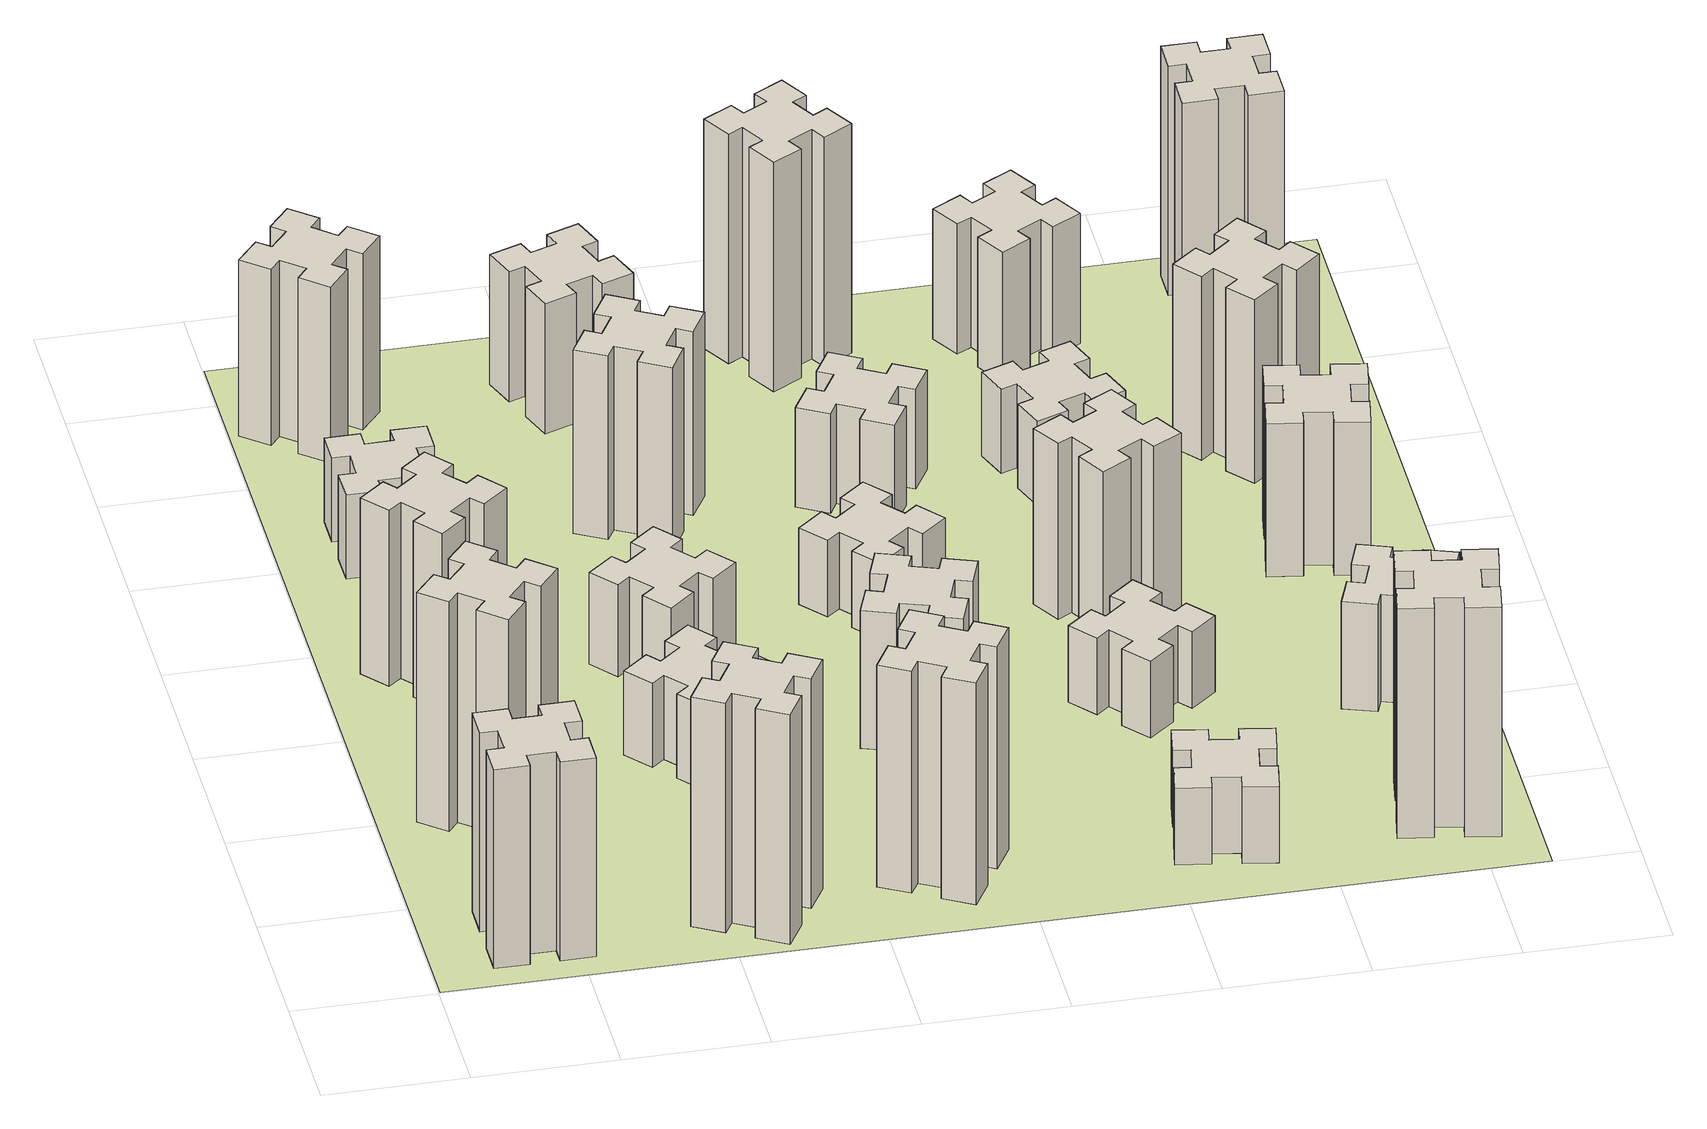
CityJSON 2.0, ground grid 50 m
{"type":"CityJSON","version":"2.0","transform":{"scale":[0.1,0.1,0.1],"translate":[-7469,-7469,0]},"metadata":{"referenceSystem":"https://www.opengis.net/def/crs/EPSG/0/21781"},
"CityObjects":{
"building1":{"type":"Building","attributes":{"class":"1000","function":"1000","usage":"1000","yearOfConstruction":2016,"roofType":"1000","measuredHeight":78,"storeysAboveGround":30,"storeysBelowGround":0},"geometry":[{"type":"Solid","lod":"1","boundaries":[[[[0,1,2,3,4,5,6,7,8,9,10,11,12,13,14,15,16,17,18,19]],[[17,16,20,21]],[[16,15,22,20]],[[15,14,23,22]],[[14,13,24,23]],[[13,12,25,24]],[[12,11,26,25]],[[11,10,27,26]],[[10,9,28,27]],[[9,8,29,28]],[[8,7,30,29]],[[7,6,31,30]],[[6,5,32,31]],[[5,4,33,32]],[[4,3,34,33]],[[3,2,35,34]],[[2,1,36,35]],[[1,0,37,36]],[[0,19,38,37]],[[19,18,39,38]],[[18,17,21,39]],[[24,25,26,27,28,29,30,31,32,33,34,35,36,37,38,39,21,20,22,23]]]]}]},
"building2":{"type":"Building","attributes":{"class":"1000","function":"1000","usage":"1000","yearOfConstruction":2016,"roofType":"1000","measuredHeight":90,"storeysAboveGround":30,"storeysBelowGround":0},"geometry":[{"type":"Solid","lod":"1","boundaries":[[[[40,41,42,43,44,45,46,47,48,49,50,51,52,53,54,55,56,57,58,59]],[[57,56,60,61]],[[56,55,62,60]],[[55,54,63,62]],[[54,53,64,63]],[[53,52,65,64]],[[52,51,66,65]],[[51,50,67,66]],[[50,49,68,67]],[[49,48,69,68]],[[48,47,70,69]],[[47,46,71,70]],[[46,45,72,71]],[[45,44,73,72]],[[44,43,74,73]],[[43,42,75,74]],[[42,41,76,75]],[[41,40,77,76]],[[40,59,78,77]],[[59,58,79,78]],[[58,57,61,79]],[[64,65,66,67,68,69,70,71,72,73,74,75,76,77,78,79,61,60,62,63]]]]}]},
"building3":{"type":"Building","attributes":{"class":"1000","function":"1000","usage":"1000","yearOfConstruction":2016,"roofType":"1000","measuredHeight":69,"storeysAboveGround":30,"storeysBelowGround":0},"geometry":[{"type":"Solid","lod":"1","boundaries":[[[[80,81,82,83,84,85,86,87,88,89,90,91,92,93,94,95,96,97,98,99]],[[97,96,100,101]],[[96,95,102,100]],[[95,94,103,102]],[[94,93,104,103]],[[93,92,105,104]],[[92,91,106,105]],[[91,90,107,106]],[[90,89,108,107]],[[89,88,109,108]],[[88,87,110,109]],[[87,86,111,110]],[[86,85,112,111]],[[85,84,113,112]],[[84,83,114,113]],[[83,82,115,114]],[[82,81,116,115]],[[81,80,117,116]],[[80,99,118,117]],[[99,98,119,118]],[[98,97,101,119]],[[104,105,106,107,108,109,110,111,112,113,114,115,116,117,118,119,101,100,102,103]]]]}]},
"building4":{"type":"Building","attributes":{"class":"1000","function":"1000","usage":"1000","yearOfConstruction":2016,"roofType":"1000","measuredHeight":33,"storeysAboveGround":30,"storeysBelowGround":0},"geometry":[{"type":"Solid","lod":"1","boundaries":[[[[120,121,122,123,124,125,126,127,128,129,130,131,132,133,134,135,136,137,138,139]],[[137,136,140,141]],[[136,135,142,140]],[[135,134,143,142]],[[134,133,144,143]],[[133,132,145,144]],[[132,131,146,145]],[[131,130,147,146]],[[130,129,148,147]],[[129,128,149,148]],[[128,127,150,149]],[[127,126,151,150]],[[126,125,152,151]],[[125,124,153,152]],[[124,123,154,153]],[[123,122,155,154]],[[122,121,156,155]],[[121,120,157,156]],[[120,139,158,157]],[[139,138,159,158]],[[138,137,141,159]],[[144,145,146,147,148,149,150,151,152,153,154,155,156,157,158,159,141,140,142,143]]]]}]},
"building5":{"type":"Building","attributes":{"class":"1000","function":"1000","usage":"1000","yearOfConstruction":2016,"roofType":"1000","measuredHeight":90,"storeysAboveGround":30,"storeysBelowGround":0},"geometry":[{"type":"Solid","lod":"1","boundaries":[[[[160,161,162,163,164,165,166,167,168,169,170,171,172,173,174,175,176,177,178,179]],[[177,176,180,181]],[[176,175,182,180]],[[175,174,183,182]],[[174,173,184,183]],[[173,172,185,184]],[[172,171,186,185]],[[171,170,187,186]],[[170,169,188,187]],[[169,168,189,188]],[[168,167,190,189]],[[167,166,191,190]],[[166,165,192,191]],[[165,164,193,192]],[[164,163,194,193]],[[163,162,195,194]],[[162,161,196,195]],[[161,160,197,196]],[[160,179,198,197]],[[179,178,199,198]],[[178,177,181,199]],[[184,185,186,187,188,189,190,191,192,193,194,195,196,197,198,199,181,180,182,183]]]]}]},
"building6":{"type":"Building","attributes":{"class":"1000","function":"1000","usage":"1000","yearOfConstruction":2016,"roofType":"1000","measuredHeight":69,"storeysAboveGround":30,"storeysBelowGround":0},"geometry":[{"type":"Solid","lod":"1","boundaries":[[[[200,201,202,203,204,205,206,207,208,209,210,211,212,213,214,215,216,217,218,219]],[[217,216,220,221]],[[216,215,222,220]],[[215,214,223,222]],[[214,213,224,223]],[[213,212,225,224]],[[212,211,226,225]],[[211,210,227,226]],[[210,209,228,227]],[[209,208,229,228]],[[208,207,230,229]],[[207,206,231,230]],[[206,205,232,231]],[[205,204,233,232]],[[204,203,234,233]],[[203,202,235,234]],[[202,201,236,235]],[[201,200,237,236]],[[200,219,238,237]],[[219,218,239,238]],[[218,217,221,239]],[[224,225,226,227,228,229,230,231,232,233,234,235,236,237,238,239,221,220,222,223]]]]}]},
"building7":{"type":"Building","attributes":{"class":"1000","function":"1000","usage":"1000","yearOfConstruction":2016,"roofType":"1000","measuredHeight":33,"storeysAboveGround":30,"storeysBelowGround":0},"geometry":[{"type":"Solid","lod":"1","boundaries":[[[[240,241,242,243,244,245,246,247,248,249,250,251,252,253,254,255,256,257,258,259]],[[257,256,260,261]],[[256,255,262,260]],[[255,254,263,262]],[[254,253,264,263]],[[253,252,265,264]],[[252,251,266,265]],[[251,250,267,266]],[[250,249,268,267]],[[249,248,269,268]],[[248,247,270,269]],[[247,246,271,270]],[[246,245,272,271]],[[245,244,273,272]],[[244,243,274,273]],[[243,242,275,274]],[[242,241,276,275]],[[241,240,277,276]],[[240,259,278,277]],[[259,258,279,278]],[[258,257,261,279]],[[264,265,266,267,268,269,270,271,272,273,274,275,276,277,278,279,261,260,262,263]]]]}]},
"building8":{"type":"Building","attributes":{"class":"1000","function":"1000","usage":"1000","yearOfConstruction":2016,"roofType":"1000","measuredHeight":36,"storeysAboveGround":30,"storeysBelowGround":0},"geometry":[{"type":"Solid","lod":"1","boundaries":[[[[280,281,282,283,284,285,286,287,288,289,290,291,292,293,294,295,296,297,298,299]],[[297,296,300,301]],[[296,295,302,300]],[[295,294,303,302]],[[294,293,304,303]],[[293,292,305,304]],[[292,291,306,305]],[[291,290,307,306]],[[290,289,308,307]],[[289,288,309,308]],[[288,287,310,309]],[[287,286,311,310]],[[286,285,312,311]],[[285,284,313,312]],[[284,283,314,313]],[[283,282,315,314]],[[282,281,316,315]],[[281,280,317,316]],[[280,299,318,317]],[[299,298,319,318]],[[298,297,301,319]],[[304,305,306,307,308,309,310,311,312,313,314,315,316,317,318,319,301,300,302,303]]]]}]},
"building9":{"type":"Building","attributes":{"class":"1000","function":"1000","usage":"1000","yearOfConstruction":2016,"roofType":"1000","measuredHeight":87,"storeysAboveGround":30,"storeysBelowGround":0},"geometry":[{"type":"Solid","lod":"1","boundaries":[[[[320,321,322,323,324,325,326,327,328,329,330,331,332,333,334,335,336,337,338,339]],[[337,336,340,341]],[[336,335,342,340]],[[335,334,343,342]],[[334,333,344,343]],[[333,332,345,344]],[[332,331,346,345]],[[331,330,347,346]],[[330,329,348,347]],[[329,328,349,348]],[[328,327,350,349]],[[327,326,351,350]],[[326,325,352,351]],[[325,324,353,352]],[[324,323,354,353]],[[323,322,355,354]],[[322,321,356,355]],[[321,320,357,356]],[[320,339,358,357]],[[339,338,359,358]],[[338,337,341,359]],[[344,345,346,347,348,349,350,351,352,353,354,355,356,357,358,359,341,340,342,343]]]]}]},
"building10":{"type":"Building","attributes":{"class":"1000","function":"1000","usage":"1000","yearOfConstruction":2016,"roofType":"1000","measuredHeight":72,"storeysAboveGround":30,"storeysBelowGround":0},"geometry":[{"type":"Solid","lod":"1","boundaries":[[[[360,361,362,363,364,365,366,367,368,369,370,371,372,373,374,375,376,377,378,379]],[[377,376,380,381]],[[376,375,382,380]],[[375,374,383,382]],[[374,373,384,383]],[[373,372,385,384]],[[372,371,386,385]],[[371,370,387,386]],[[370,369,388,387]],[[369,368,389,388]],[[368,367,390,389]],[[367,366,391,390]],[[366,365,392,391]],[[365,364,393,392]],[[364,363,394,393]],[[363,362,395,394]],[[362,361,396,395]],[[361,360,397,396]],[[360,379,398,397]],[[379,378,399,398]],[[378,377,381,399]],[[384,385,386,387,388,389,390,391,392,393,394,395,396,397,398,399,381,380,382,383]]]]}]},
"building11":{"type":"Building","attributes":{"class":"1000","function":"1000","usage":"1000","yearOfConstruction":2016,"roofType":"1000","measuredHeight":51,"storeysAboveGround":30,"storeysBelowGround":0},"geometry":[{"type":"Solid","lod":"1","boundaries":[[[[400,401,402,403,404,405,406,407,408,409,410,411,412,413,414,415,416,417,418,419]],[[417,416,420,421]],[[416,415,422,420]],[[415,414,423,422]],[[414,413,424,423]],[[413,412,425,424]],[[412,411,426,425]],[[411,410,427,426]],[[410,409,428,427]],[[409,408,429,428]],[[408,407,430,429]],[[407,406,431,430]],[[406,405,432,431]],[[405,404,433,432]],[[404,403,434,433]],[[403,402,435,434]],[[402,401,436,435]],[[401,400,437,436]],[[400,419,438,437]],[[419,418,439,438]],[[418,417,421,439]],[[424,425,426,427,428,429,430,431,432,433,434,435,436,437,438,439,421,420,422,423]]]]}]},
"building12":{"type":"Building","attributes":{"class":"1000","function":"1000","usage":"1000","yearOfConstruction":2016,"roofType":"1000","measuredHeight":54,"storeysAboveGround":30,"storeysBelowGround":0},"geometry":[{"type":"Solid","lod":"1","boundaries":[[[[440,441,442,443,444,445,446,447,448,449,450,451,452,453,454,455,456,457,458,459]],[[457,456,460,461]],[[456,455,462,460]],[[455,454,463,462]],[[454,453,464,463]],[[453,452,465,464]],[[452,451,466,465]],[[451,450,467,466]],[[450,449,468,467]],[[449,448,469,468]],[[448,447,470,469]],[[447,446,471,470]],[[446,445,472,471]],[[445,444,473,472]],[[444,443,474,473]],[[443,442,475,474]],[[442,441,476,475]],[[441,440,477,476]],[[440,459,478,477]],[[459,458,479,478]],[[458,457,461,479]],[[464,465,466,467,468,469,470,471,472,473,474,475,476,477,478,479,461,460,462,463]]]]}]},
"building13":{"type":"Building","attributes":{"class":"1000","function":"1000","usage":"1000","yearOfConstruction":2016,"roofType":"1000","measuredHeight":30,"storeysAboveGround":30,"storeysBelowGround":0},"geometry":[{"type":"Solid","lod":"1","boundaries":[[[[480,481,482,483,484,485,486,487,488,489,490,491,492,493,494,495,496,497,498,499]],[[497,496,500,501]],[[496,495,502,500]],[[495,494,503,502]],[[494,493,504,503]],[[493,492,505,504]],[[492,491,506,505]],[[491,490,507,506]],[[490,489,508,507]],[[489,488,509,508]],[[488,487,510,509]],[[487,486,511,510]],[[486,485,512,511]],[[485,484,513,512]],[[484,483,514,513]],[[483,482,515,514]],[[482,481,516,515]],[[481,480,517,516]],[[480,499,518,517]],[[499,498,519,518]],[[498,497,501,519]],[[504,505,506,507,508,509,510,511,512,513,514,515,516,517,518,519,501,500,502,503]]]]}]},
"building14":{"type":"Building","attributes":{"class":"1000","function":"1000","usage":"1000","yearOfConstruction":2016,"roofType":"1000","measuredHeight":39,"storeysAboveGround":30,"storeysBelowGround":0},"geometry":[{"type":"Solid","lod":"1","boundaries":[[[[520,521,522,523,524,525,526,527,528,529,530,531,532,533,534,535,536,537,538,539]],[[537,536,540,541]],[[536,535,542,540]],[[535,534,543,542]],[[534,533,544,543]],[[533,532,545,544]],[[532,531,546,545]],[[531,530,547,546]],[[530,529,548,547]],[[529,528,549,548]],[[528,527,550,549]],[[527,526,551,550]],[[526,525,552,551]],[[525,524,553,552]],[[524,523,554,553]],[[523,522,555,554]],[[522,521,556,555]],[[521,520,557,556]],[[520,539,558,557]],[[539,538,559,558]],[[538,537,541,559]],[[544,545,546,547,548,549,550,551,552,553,554,555,556,557,558,559,541,540,542,543]]]]}]},
"building15":{"type":"Building","attributes":{"class":"1000","function":"1000","usage":"1000","yearOfConstruction":2016,"roofType":"1000","measuredHeight":30,"storeysAboveGround":30,"storeysBelowGround":0},"geometry":[{"type":"Solid","lod":"1","boundaries":[[[[560,561,562,563,564,565,566,567,568,569,570,571,572,573,574,575,576,577,578,579]],[[577,576,580,581]],[[576,575,582,580]],[[575,574,583,582]],[[574,573,584,583]],[[573,572,585,584]],[[572,571,586,585]],[[571,570,587,586]],[[570,569,588,587]],[[569,568,589,588]],[[568,567,590,589]],[[567,566,591,590]],[[566,565,592,591]],[[565,564,593,592]],[[564,563,594,593]],[[563,562,595,594]],[[562,561,596,595]],[[561,560,597,596]],[[560,579,598,597]],[[579,578,599,598]],[[578,577,581,599]],[[584,585,586,587,588,589,590,591,592,593,594,595,596,597,598,599,581,580,582,583]]]]}]},
"building16":{"type":"Building","attributes":{"class":"1000","function":"1000","usage":"1000","yearOfConstruction":2016,"roofType":"1000","measuredHeight":90,"storeysAboveGround":30,"storeysBelowGround":0},"geometry":[{"type":"Solid","lod":"1","boundaries":[[[[600,601,602,603,604,605,606,607,608,609,610,611,612,613,614,615,616,617,618,619]],[[617,616,620,621]],[[616,615,622,620]],[[615,614,623,622]],[[614,613,624,623]],[[613,612,625,624]],[[612,611,626,625]],[[611,610,627,626]],[[610,609,628,627]],[[609,608,629,628]],[[608,607,630,629]],[[607,606,631,630]],[[606,605,632,631]],[[605,604,633,632]],[[604,603,634,633]],[[603,602,635,634]],[[602,601,636,635]],[[601,600,637,636]],[[600,619,638,637]],[[619,618,639,638]],[[618,617,621,639]],[[624,625,626,627,628,629,630,631,632,633,634,635,636,637,638,639,621,620,622,623]]]]}]},
"building17":{"type":"Building","attributes":{"class":"1000","function":"1000","usage":"1000","yearOfConstruction":2016,"roofType":"1000","measuredHeight":30,"storeysAboveGround":30,"storeysBelowGround":0},"geometry":[{"type":"Solid","lod":"1","boundaries":[[[[640,641,642,643,644,645,646,647,648,649,650,651,652,653,654,655,656,657,658,659]],[[657,656,660,661]],[[656,655,662,660]],[[655,654,663,662]],[[654,653,664,663]],[[653,652,665,664]],[[652,651,666,665]],[[651,650,667,666]],[[650,649,668,667]],[[649,648,669,668]],[[648,647,670,669]],[[647,646,671,670]],[[646,645,672,671]],[[645,644,673,672]],[[644,643,674,673]],[[643,642,675,674]],[[642,641,676,675]],[[641,640,677,676]],[[640,659,678,677]],[[659,658,679,678]],[[658,657,661,679]],[[664,665,666,667,668,669,670,671,672,673,674,675,676,677,678,679,661,660,662,663]]]]}]},
"building18":{"type":"Building","attributes":{"class":"1000","function":"1000","usage":"1000","yearOfConstruction":2016,"roofType":"1000","measuredHeight":69,"storeysAboveGround":30,"storeysBelowGround":0},"geometry":[{"type":"Solid","lod":"1","boundaries":[[[[680,681,682,683,684,685,686,687,688,689,690,691,692,693,694,695,696,697,698,699]],[[697,696,700,701]],[[696,695,702,700]],[[695,694,703,702]],[[694,693,704,703]],[[693,692,705,704]],[[692,691,706,705]],[[691,690,707,706]],[[690,689,708,707]],[[689,688,709,708]],[[688,687,710,709]],[[687,686,711,710]],[[686,685,712,711]],[[685,684,713,712]],[[684,683,714,713]],[[683,682,715,714]],[[682,681,716,715]],[[681,680,717,716]],[[680,699,718,717]],[[699,698,719,718]],[[698,697,701,719]],[[704,705,706,707,708,709,710,711,712,713,714,715,716,717,718,719,701,700,702,703]]]]}]},
"building19":{"type":"Building","attributes":{"class":"1000","function":"1000","usage":"1000","yearOfConstruction":2016,"roofType":"1000","measuredHeight":33,"storeysAboveGround":30,"storeysBelowGround":0},"geometry":[{"type":"Solid","lod":"1","boundaries":[[[[720,721,722,723,724,725,726,727,728,729,730,731,732,733,734,735,736,737,738,739]],[[737,736,740,741]],[[736,735,742,740]],[[735,734,743,742]],[[734,733,744,743]],[[733,732,745,744]],[[732,731,746,745]],[[731,730,747,746]],[[730,729,748,747]],[[729,728,749,748]],[[728,727,750,749]],[[727,726,751,750]],[[726,725,752,751]],[[725,724,753,752]],[[724,723,754,753]],[[723,722,755,754]],[[722,721,756,755]],[[721,720,757,756]],[[720,739,758,757]],[[739,738,759,758]],[[738,737,741,759]],[[744,745,746,747,748,749,750,751,752,753,754,755,756,757,758,759,741,740,742,743]]]]}]},
"building20":{"type":"Building","attributes":{"class":"1000","function":"1000","usage":"1000","yearOfConstruction":2016,"roofType":"1000","measuredHeight":90,"storeysAboveGround":30,"storeysBelowGround":0},"geometry":[{"type":"Solid","lod":"1","boundaries":[[[[760,761,762,763,764,765,766,767,768,769,770,771,772,773,774,775,776,777,778,779]],[[777,776,780,781]],[[776,775,782,780]],[[775,774,783,782]],[[774,773,784,783]],[[773,772,785,784]],[[772,771,786,785]],[[771,770,787,786]],[[770,769,788,787]],[[769,768,789,788]],[[768,767,790,789]],[[767,766,791,790]],[[766,765,792,791]],[[765,764,793,792]],[[764,763,794,793]],[[763,762,795,794]],[[762,761,796,795]],[[761,760,797,796]],[[760,779,798,797]],[[779,778,799,798]],[[778,777,781,799]],[[784,785,786,787,788,789,790,791,792,793,794,795,796,797,798,799,781,780,782,783]]]]}]},
"building21":{"type":"Building","attributes":{"class":"1000","function":"1000","usage":"1000","yearOfConstruction":2016,"roofType":"1000","measuredHeight":51,"storeysAboveGround":30,"storeysBelowGround":0},"geometry":[{"type":"Solid","lod":"1","boundaries":[[[[800,801,802,803,804,805,806,807,808,809,810,811,812,813,814,815,816,817,818,819]],[[817,816,820,821]],[[816,815,822,820]],[[815,814,823,822]],[[814,813,824,823]],[[813,812,825,824]],[[812,811,826,825]],[[811,810,827,826]],[[810,809,828,827]],[[809,808,829,828]],[[808,807,830,829]],[[807,806,831,830]],[[806,805,832,831]],[[805,804,833,832]],[[804,803,834,833]],[[803,802,835,834]],[[802,801,836,835]],[[801,800,837,836]],[[800,819,838,837]],[[819,818,839,838]],[[818,817,821,839]],[[824,825,826,827,828,829,830,831,832,833,834,835,836,837,838,839,821,820,822,823]]]]}]},
"building22":{"type":"Building","attributes":{"class":"1000","function":"1000","usage":"1000","yearOfConstruction":2016,"roofType":"1000","measuredHeight":42,"storeysAboveGround":30,"storeysBelowGround":0},"geometry":[{"type":"Solid","lod":"1","boundaries":[[[[840,841,842,843,844,845,846,847,848,849,850,851,852,853,854,855,856,857,858,859]],[[857,856,860,861]],[[856,855,862,860]],[[855,854,863,862]],[[854,853,864,863]],[[853,852,865,864]],[[852,851,866,865]],[[851,850,867,866]],[[850,849,868,867]],[[849,848,869,868]],[[848,847,870,869]],[[847,846,871,870]],[[846,845,872,871]],[[845,844,873,872]],[[844,843,874,873]],[[843,842,875,874]],[[842,841,876,875]],[[841,840,877,876]],[[840,859,878,877]],[[859,858,879,878]],[[858,857,861,879]],[[864,865,866,867,868,869,870,871,872,873,874,875,876,877,878,879,861,860,862,863]]]]}]},
"building23":{"type":"Building","attributes":{"class":"1000","function":"1000","usage":"1000","yearOfConstruction":2016,"roofType":"1000","measuredHeight":60,"storeysAboveGround":30,"storeysBelowGround":0},"geometry":[{"type":"Solid","lod":"1","boundaries":[[[[880,881,882,883,884,885,886,887,888,889,890,891,892,893,894,895,896,897,898,899]],[[897,896,900,901]],[[896,895,902,900]],[[895,894,903,902]],[[894,893,904,903]],[[893,892,905,904]],[[892,891,906,905]],[[891,890,907,906]],[[890,889,908,907]],[[889,888,909,908]],[[888,887,910,909]],[[887,886,911,910]],[[886,885,912,911]],[[885,884,913,912]],[[884,883,914,913]],[[883,882,915,914]],[[882,881,916,915]],[[881,880,917,916]],[[880,899,918,917]],[[899,898,919,918]],[[898,897,901,919]],[[904,905,906,907,908,909,910,911,912,913,914,915,916,917,918,919,901,900,902,903]]]]}]},
"building24":{"type":"Building","attributes":{"class":"1000","function":"1000","usage":"1000","yearOfConstruction":2016,"roofType":"1000","measuredHeight":72,"storeysAboveGround":30,"storeysBelowGround":0},"geometry":[{"type":"Solid","lod":"1","boundaries":[[[[920,921,922,923,924,925,926,927,928,929,930,931,932,933,934,935,936,937,938,939]],[[937,936,940,941]],[[936,935,942,940]],[[935,934,943,942]],[[934,933,944,943]],[[933,932,945,944]],[[932,931,946,945]],[[931,930,947,946]],[[930,929,948,947]],[[929,928,949,948]],[[928,927,950,949]],[[927,926,951,950]],[[926,925,952,951]],[[925,924,953,952]],[[924,923,954,953]],[[923,922,955,954]],[[922,921,956,955]],[[921,920,957,956]],[[920,939,958,957]],[[939,938,959,958]],[[938,937,941,959]],[[944,945,946,947,948,949,950,951,952,953,954,955,956,957,958,959,941,940,942,943]]]]}]},
"building25":{"type":"Building","attributes":{"class":"1000","function":"1000","usage":"1000","yearOfConstruction":2016,"roofType":"1000","measuredHeight":90,"storeysAboveGround":30,"storeysBelowGround":0},"geometry":[{"type":"Solid","lod":"1","boundaries":[[[[960,961,962,963,964,965,966,967,968,969,970,971,972,973,974,975,976,977,978,979]],[[977,976,980,981]],[[976,975,982,980]],[[975,974,983,982]],[[974,973,984,983]],[[973,972,985,984]],[[972,971,986,985]],[[971,970,987,986]],[[970,969,988,987]],[[969,968,989,988]],[[968,967,990,989]],[[967,966,991,990]],[[966,965,992,991]],[[965,964,993,992]],[[964,963,994,993]],[[963,962,995,994]],[[962,961,996,995]],[[961,960,997,996]],[[960,979,998,997]],[[979,978,999,998]],[[978,977,981,999]],[[984,985,986,987,988,989,990,991,992,993,994,995,996,997,998,999,981,980,982,983]]]]}]},
"landuse1":{"type":"LandUse","attributes":{"name":"plot1","function":"1010"},"geometry":[{"type":"MultiSurface","lod":"1","boundaries":[[[1000,1001,1002,1003]]]}]}
},
"vertices":[
[265,325,0],[265,225,0],[205,225,0],[205,105,0],[325,105,0],[325,165,0],[425,165,0],[425,105,0],[545,105,0],[545,225,0],[485,225,0],[485,325,0],[545,325,0],[545,445,0],[425,445,0],[425,385,0],[325,385,0],[325,445,0],[205,445,0],[205,325,0],[325,385,780],[325,445,780],[425,385,780],[425,445,780],[545,445,780],[545,325,780],[485,325,780],[485,225,780],[545,225,780],[545,105,780],[425,105,780],[425,165,780],[325,165,780],[325,105,780],[205,105,780],[205,225,780],[265,225,780],[265,325,780],[205,325,780],[205,445,780],
[484,1067,0],[408,1132,0],[446,1178,0],[354,1255,0],[277,1163,0],[323,1124,0],[259,1048,0],[213,1086,0],[136,994,0],[228,917,0],[266,963,0],[343,899,0],[304,853,0],[396,776,0],[473,868,0],[427,906,0],[492,983,0],[538,944,0],[615,1036,0],[523,1113,0],[492,983,900],[538,944,900],[427,906,900],[473,868,900],[396,776,900],[304,853,900],[343,899,900],[266,963,900],[228,917,900],[136,994,900],[213,1086,900],[259,1048,900],[323,1124,900],[277,1163,900],[354,1255,900],[446,1178,900],[408,1132,900],[484,1067,900],[523,1113,900],[615,1036,900],
[492,1888,0],[427,1964,0],[473,2003,0],[396,2095,0],[304,2018,0],[343,1972,0],[266,1907,0],[228,1953,0],[136,1876,0],[213,1784,0],[259,1823,0],[323,1746,0],[277,1708,0],[354,1616,0],[446,1693,0],[408,1739,0],[484,1803,0],[523,1757,0],[615,1834,0],[538,1926,0],[484,1803,690],[523,1757,690],[408,1739,690],[446,1693,690],[354,1616,690],[277,1708,690],[323,1746,690],[259,1823,690],[213,1784,690],[136,1876,690],[228,1953,690],[266,1907,690],[343,1972,690],[304,2018,690],[396,2095,690],[473,2003,690],[427,1964,690],[492,1888,690],[538,1926,690],[615,1834,690],
[485,2545,0],[485,2645,0],[545,2645,0],[545,2765,0],[425,2765,0],[425,2705,0],[325,2705,0],[325,2765,0],[205,2765,0],[205,2645,0],[265,2645,0],[265,2545,0],[205,2545,0],[205,2425,0],[325,2425,0],[325,2485,0],[425,2485,0],[425,2425,0],[545,2425,0],[545,2545,0],[425,2485,330],[425,2425,330],[325,2485,330],[325,2425,330],[205,2425,330],[205,2545,330],[265,2545,330],[265,2645,330],[205,2645,330],[205,2765,330],[325,2765,330],[325,2705,330],[425,2705,330],[425,2765,330],[545,2765,330],[545,2645,330],[485,2645,330],[485,2545,330],[545,2545,330],[545,2425,330],
[1214,346,0],[1127,396,0],[1157,448,0],[1053,508,0],[993,404,0],[1045,374,0],[995,287,0],[943,317,0],[883,213,0],[987,153,0],[1017,205,0],[1104,155,0],[1074,103,0],[1178,43,0],[1238,147,0],[1186,177,0],[1236,264,0],[1288,234,0],[1348,338,0],[1244,398,0],[1236,264,900],[1288,234,900],[1186,177,900],[1238,147,900],[1178,43,900],[1074,103,900],[1104,155,900],[1017,205,900],[987,153,900],[883,213,900],[943,317,900],[995,287,900],[1045,374,900],[993,404,900],[1053,508,900],[1157,448,900],[1127,396,900],[1214,346,900],[1244,398,900],[1348,338,900],
[384,3387,0],[308,3452,0],[346,3498,0],[254,3575,0],[177,3483,0],[223,3444,0],[159,3368,0],[113,3406,0],[36,3314,0],[128,3237,0],[166,3283,0],[243,3219,0],[204,3173,0],[296,3096,0],[373,3188,0],[327,3226,0],[392,3303,0],[438,3264,0],[515,3356,0],[423,3433,0],[392,3303,690],[438,3264,690],[327,3226,690],[373,3188,690],[296,3096,690],[204,3173,690],[243,3219,690],[166,3283,690],[128,3237,690],[36,3314,690],[113,3406,690],[159,3368,690],[223,3444,690],[177,3483,690],[254,3575,690],[346,3498,690],[308,3452,690],[384,3387,690],[423,3433,690],[515,3356,690],
[1083,1332,0],[1006,1267,0],[968,1313,0],[876,1236,0],[953,1144,0],[999,1183,0],[1063,1106,0],[1017,1068,0],[1094,976,0],[1186,1053,0],[1148,1099,0],[1224,1163,0],[1263,1117,0],[1355,1194,0],[1278,1286,0],[1232,1248,0],[1167,1324,0],[1213,1363,0],[1136,1455,0],[1044,1378,0],[1167,1324,330],[1213,1363,330],[1232,1248,330],[1278,1286,330],[1355,1194,330],[1263,1117,330],[1224,1163,330],[1148,1099,330],[1186,1053,330],[1094,976,330],[1017,1068,330],[1063,1106,330],[999,1183,330],[953,1144,330],[876,1236,330],[968,1313,330],[1006,1267,330],[1083,1332,330],[1044,1378,330],[1136,1455,330],
[1083,1872,0],[1006,1807,0],[968,1853,0],[876,1776,0],[953,1684,0],[999,1723,0],[1063,1646,0],[1017,1608,0],[1094,1516,0],[1186,1593,0],[1148,1639,0],[1224,1703,0],[1263,1657,0],[1355,1734,0],[1278,1826,0],[1232,1788,0],[1167,1864,0],[1213,1903,0],[1136,1995,0],[1044,1918,0],[1167,1864,360],[1213,1903,360],[1232,1788,360],[1278,1826,360],[1355,1734,360],[1263,1657,360],[1224,1703,360],[1148,1639,360],[1186,1593,360],[1094,1516,360],[1017,1608,360],[1063,1646,360],[999,1723,360],[953,1684,360],[876,1776,360],[968,1853,360],[1006,1807,360],[1083,1872,360],[1044,1918,360],[1136,1995,360],
[1657,305,0],[1744,255,0],[1714,203,0],[1818,143,0],[1878,247,0],[1826,277,0],[1876,364,0],[1928,334,0],[1988,438,0],[1884,498,0],[1854,446,0],[1767,496,0],[1797,548,0],[1693,608,0],[1633,504,0],[1685,474,0],[1635,387,0],[1583,417,0],[1523,313,0],[1627,253,0],[1635,387,870],[1583,417,870],[1685,474,870],[1633,504,870],[1693,608,870],[1797,548,870],[1767,496,870],[1854,446,870],[1884,498,870],[1988,438,870],[1928,334,870],[1876,364,870],[1826,277,870],[1878,247,870],[1818,143,870],[1714,203,870],[1744,255,870],[1657,305,870],[1627,253,870],[1523,313,870],
[1314,2666,0],[1227,2716,0],[1257,2768,0],[1153,2828,0],[1093,2724,0],[1145,2694,0],[1095,2607,0],[1043,2637,0],[983,2533,0],[1087,2473,0],[1117,2525,0],[1204,2475,0],[1174,2423,0],[1278,2363,0],[1338,2467,0],[1286,2497,0],[1336,2584,0],[1388,2554,0],[1448,2658,0],[1344,2718,0],[1336,2584,720],[1388,2554,720],[1286,2497,720],[1338,2467,720],[1278,2363,720],[1174,2423,720],[1204,2475,720],[1117,2525,720],[1087,2473,720],[983,2533,720],[1043,2637,720],[1095,2607,720],[1145,2694,720],[1093,2724,720],[1153,2828,720],[1257,2768,720],[1227,2716,720],[1314,2666,720],[1344,2718,720],[1448,2658,720],
[1125,3456,0],[1031,3422,0],[1010,3478,0],[897,3437,0],[939,3324,0],[995,3345,0],[1029,3251,0],[973,3230,0],[1014,3117,0],[1127,3159,0],[1106,3215,0],[1200,3249,0],[1220,3193,0],[1333,3234,0],[1292,3347,0],[1236,3326,0],[1202,3420,0],[1258,3440,0],[1217,3553,0],[1104,3512,0],[1202,3420,510],[1258,3440,510],[1236,3326,510],[1292,3347,510],[1333,3234,510],[1220,3193,510],[1200,3249,510],[1106,3215,510],[1127,3159,510],[1014,3117,510],[973,3230,510],[1029,3251,510],[995,3345,510],[939,3324,510],[897,3437,510],[1010,3478,510],[1031,3422,510],[1125,3456,510],[1104,3512,510],[1217,3553,510],
[1769,1300,0],[1735,1206,0],[1679,1227,0],[1637,1114,0],[1750,1073,0],[1771,1129,0],[1865,1095,0],[1844,1039,0],[1957,997,0],[1998,1110,0],[1942,1131,0],[1976,1225,0],[2032,1204,0],[2073,1317,0],[1960,1358,0],[1940,1302,0],[1846,1336,0],[1867,1392,0],[1754,1433,0],[1713,1320,0],[1846,1336,540],[1867,1392,540],[1940,1302,540],[1960,1358,540],[2073,1317,540],[2032,1204,540],[1976,1225,540],[1942,1131,540],[1998,1110,540],[1957,997,540],[1844,1039,540],[1865,1095,540],[1771,1129,540],[1750,1073,540],[1637,1114,540],[1679,1227,540],[1735,1206,540],[1769,1300,540],[1713,1320,540],[1754,1433,540],
[1972,1988,0],[1907,2064,0],[1953,2103,0],[1876,2195,0],[1784,2118,0],[1823,2072,0],[1746,2007,0],[1708,2053,0],[1616,1976,0],[1693,1884,0],[1739,1923,0],[1803,1846,0],[1757,1808,0],[1834,1716,0],[1926,1793,0],[1888,1839,0],[1964,1903,0],[2003,1857,0],[2095,1934,0],[2018,2026,0],[1964,1903,300],[2003,1857,300],[1888,1839,300],[1926,1793,300],[1834,1716,300],[1757,1808,300],[1803,1846,300],[1739,1923,300],[1693,1884,300],[1616,1976,300],[1708,2053,300],[1746,2007,300],[1823,2072,300],[1784,2118,300],[1876,2195,300],[1953,2103,300],[1907,2064,300],[1972,1988,300],[2018,2026,300],[2095,1934,300],
[2026,2497,0],[2076,2584,0],[2128,2554,0],[2188,2658,0],[2084,2718,0],[2054,2666,0],[1967,2716,0],[1997,2768,0],[1893,2828,0],[1833,2724,0],[1885,2694,0],[1835,2607,0],[1783,2637,0],[1723,2533,0],[1827,2473,0],[1857,2525,0],[1944,2475,0],[1914,2423,0],[2018,2363,0],[2078,2467,0],[1944,2475,390],[1914,2423,390],[1857,2525,390],[1827,2473,390],[1723,2533,390],[1783,2637,390],[1835,2607,390],[1885,2694,390],[1833,2724,390],[1893,2828,390],[1997,2768,390],[1967,2716,390],[2054,2666,390],[2084,2718,390],[2188,2658,390],[2128,2554,390],[2076,2584,390],[2026,2497,390],[2078,2467,390],[2018,2363,390],
[2596,444,0],[2578,345,0],[2519,356,0],[2498,237,0],[2617,217,0],[2627,276,0],[2725,258,0],[2715,199,0],[2833,178,0],[2854,297,0],[2795,307,0],[2812,405,0],[2871,395,0],[2892,513,0],[2774,534,0],[2764,475,0],[2665,492,0],[2676,551,0],[2557,572,0],[2537,454,0],[2665,492,300],[2676,551,300],[2764,475,300],[2774,534,300],[2892,513,300],[2871,395,300],[2812,405,300],[2795,307,300],[2854,297,300],[2833,178,300],[2715,199,300],[2725,258,300],[2627,276,300],[2617,217,300],[2498,237,300],[2519,356,300],[2578,345,300],[2596,444,300],[2537,454,300],[2557,572,300],
[1844,3556,0],[1757,3506,0],[1727,3558,0],[1623,3498,0],[1683,3394,0],[1735,3424,0],[1785,3337,0],[1733,3307,0],[1793,3203,0],[1897,3263,0],[1867,3315,0],[1954,3365,0],[1984,3313,0],[2088,3373,0],[2028,3477,0],[1976,3447,0],[1926,3534,0],[1978,3564,0],[1918,3668,0],[1814,3608,0],[1926,3534,900],[1978,3564,900],[1976,3447,900],[2028,3477,900],[2088,3373,900],[1984,3313,900],[1954,3365,900],[1867,3315,900],[1897,3263,900],[1793,3203,900],[1733,3307,900],[1785,3337,900],[1735,3424,900],[1683,3394,900],[1623,3498,900],[1727,3558,900],[1757,3506,900],[1844,3556,900],[1814,3608,900],[1918,3668,900],
[2628,1099,0],[2704,1163,0],[2743,1117,0],[2835,1194,0],[2758,1286,0],[2712,1248,0],[2647,1324,0],[2693,1363,0],[2616,1455,0],[2524,1378,0],[2563,1332,0],[2486,1267,0],[2448,1313,0],[2356,1236,0],[2433,1144,0],[2479,1183,0],[2543,1106,0],[2497,1068,0],[2574,976,0],[2666,1053,0],[2543,1106,300],[2497,1068,300],[2479,1183,300],[2433,1144,300],[2356,1236,300],[2448,1313,300],[2486,1267,300],[2563,1332,300],[2524,1378,300],[2616,1455,300],[2693,1363,300],[2647,1324,300],[2712,1248,300],[2758,1286,300],[2835,1194,300],[2743,1117,300],[2704,1163,300],[2628,1099,300],[2666,1053,300],[2574,976,300],
[2475,1744,0],[2525,1657,0],[2473,1627,0],[2533,1523,0],[2637,1583,0],[2607,1635,0],[2694,1685,0],[2724,1633,0],[2828,1693,0],[2768,1797,0],[2716,1767,0],[2666,1854,0],[2718,1884,0],[2658,1988,0],[2554,1928,0],[2584,1876,0],[2497,1826,0],[2467,1878,0],[2363,1818,0],[2423,1714,0],[2497,1826,690],[2467,1878,690],[2584,1876,690],[2554,1928,690],[2658,1988,690],[2718,1884,690],[2666,1854,690],[2716,1767,690],[2768,1797,690],[2828,1693,690],[2724,1633,690],[2694,1685,690],[2607,1635,690],[2637,1583,690],[2533,1523,690],[2473,1627,690],[2525,1657,690],[2475,1744,690],[2423,1714,690],[2363,1818,690],
[2586,2475,0],[2680,2509,0],[2700,2453,0],[2813,2494,0],[2772,2607,0],[2716,2586,0],[2682,2680,0],[2738,2700,0],[2697,2813,0],[2584,2772,0],[2605,2716,0],[2511,2682,0],[2490,2738,0],[2377,2697,0],[2419,2584,0],[2475,2605,0],[2509,2511,0],[2453,2490,0],[2494,2377,0],[2607,2419,0],[2509,2511,330],[2453,2490,330],[2475,2605,330],[2419,2584,330],[2377,2697,330],[2490,2738,330],[2511,2682,330],[2605,2716,330],[2584,2772,330],[2697,2813,330],[2738,2700,330],[2682,2680,330],[2716,2586,330],[2772,2607,330],[2813,2494,330],[2700,2453,330],[2680,2509,330],[2586,2475,330],[2607,2419,330],[2494,2377,330],
[3504,475,0],[3405,492,0],[3416,551,0],[3297,572,0],[3277,454,0],[3336,444,0],[3318,345,0],[3259,356,0],[3238,237,0],[3357,217,0],[3367,276,0],[3465,258,0],[3455,199,0],[3573,178,0],[3594,297,0],[3535,307,0],[3552,405,0],[3611,395,0],[3632,513,0],[3514,534,0],[3552,405,900],[3611,395,900],[3535,307,900],[3594,297,900],[3573,178,900],[3455,199,900],[3465,258,900],[3367,276,900],[3357,217,900],[3238,237,900],[3259,356,900],[3318,345,900],[3336,444,900],[3277,454,900],[3297,572,900],[3416,551,900],[3405,492,900],[3504,475,900],[3514,534,900],[3632,513,900],
[2716,3347,0],[2666,3434,0],[2718,3464,0],[2658,3568,0],[2554,3508,0],[2584,3456,0],[2497,3406,0],[2467,3458,0],[2363,3398,0],[2423,3294,0],[2475,3324,0],[2525,3237,0],[2473,3207,0],[2533,3103,0],[2637,3163,0],[2607,3215,0],[2694,3265,0],[2724,3213,0],[2828,3273,0],[2768,3377,0],[2694,3265,510],[2724,3213,510],[2607,3215,510],[2637,3163,510],[2533,3103,510],[2473,3207,510],[2525,3237,510],[2475,3324,510],[2423,3294,510],[2363,3398,510],[2467,3458,510],[2497,3406,510],[2584,3456,510],[2554,3508,510],[2658,3568,510],[2718,3464,510],[2666,3434,510],[2716,3347,510],[2768,3377,510],[2828,3273,510],
[3351,1029,0],[3445,995,0],[3424,939,0],[3537,897,0],[3578,1010,0],[3522,1031,0],[3556,1125,0],[3612,1104,0],[3653,1217,0],[3540,1258,0],[3520,1202,0],[3426,1236,0],[3447,1292,0],[3334,1333,0],[3293,1220,0],[3349,1200,0],[3315,1106,0],[3259,1127,0],[3217,1014,0],[3330,973,0],[3315,1106,420],[3259,1127,420],[3349,1200,420],[3293,1220,420],[3334,1333,420],[3447,1292,420],[3426,1236,420],[3520,1202,420],[3540,1258,420],[3653,1217,420],[3612,1104,420],[3556,1125,420],[3522,1031,420],[3578,1010,420],[3537,897,420],[3424,939,420],[3445,995,420],[3351,1029,420],[3330,973,420],[3217,1014,420],
[3267,1856,0],[3365,1838,0],[3355,1779,0],[3473,1758,0],[3494,1877,0],[3435,1887,0],[3452,1985,0],[3511,1975,0],[3532,2093,0],[3414,2114,0],[3404,2055,0],[3305,2072,0],[3316,2131,0],[3197,2152,0],[3177,2034,0],[3236,2024,0],[3218,1925,0],[3159,1936,0],[3138,1817,0],[3257,1797,0],[3218,1925,600],[3159,1936,600],[3236,2024,600],[3177,2034,600],[3197,2152,600],[3316,2131,600],[3305,2072,600],[3404,2055,600],[3414,2114,600],[3532,2093,600],[3511,1975,600],[3452,1985,600],[3435,1887,600],[3494,1877,600],[3473,1758,600],[3355,1779,600],[3365,1838,600],[3267,1856,600],[3257,1797,600],[3138,1817,600],
[3119,2563,0],[3183,2486,0],[3137,2448,0],[3214,2356,0],[3306,2433,0],[3268,2479,0],[3344,2543,0],[3383,2497,0],[3475,2574,0],[3398,2666,0],[3352,2628,0],[3287,2704,0],[3333,2743,0],[3256,2835,0],[3164,2758,0],[3203,2712,0],[3126,2647,0],[3088,2693,0],[2996,2616,0],[3073,2524,0],[3126,2647,720],[3088,2693,720],[3203,2712,720],[3164,2758,720],[3256,2835,720],[3333,2743,720],[3287,2704,720],[3352,2628,720],[3398,2666,720],[3475,2574,720],[3383,2497,720],[3344,2543,720],[3268,2479,720],[3306,2433,720],[3214,2356,720],[3137,2448,720],[3183,2486,720],[3119,2563,720],[3073,2524,720],[2996,2616,720],
[3285,3325,0],[3385,3325,0],[3385,3265,0],[3505,3265,0],[3505,3385,0],[3445,3385,0],[3445,3485,0],[3505,3485,0],[3505,3605,0],[3385,3605,0],[3385,3545,0],[3285,3545,0],[3285,3605,0],[3165,3605,0],[3165,3485,0],[3225,3485,0],[3225,3385,0],[3165,3385,0],[3165,3265,0],[3285,3265,0],[3225,3385,900],[3165,3385,900],[3225,3485,900],[3165,3485,900],[3165,3605,900],[3285,3605,900],[3285,3545,900],[3385,3545,900],[3385,3605,900],[3505,3605,900],[3505,3485,900],[3445,3485,900],[3445,3385,900],[3505,3385,900],[3505,3265,900],[3385,3265,900],[3385,3325,900],[3285,3325,900],[3285,3265,900],[3165,3265,900],
[5,3705,0],[3705,3705,0],[3705,5,0],[5,5,0]
]}
